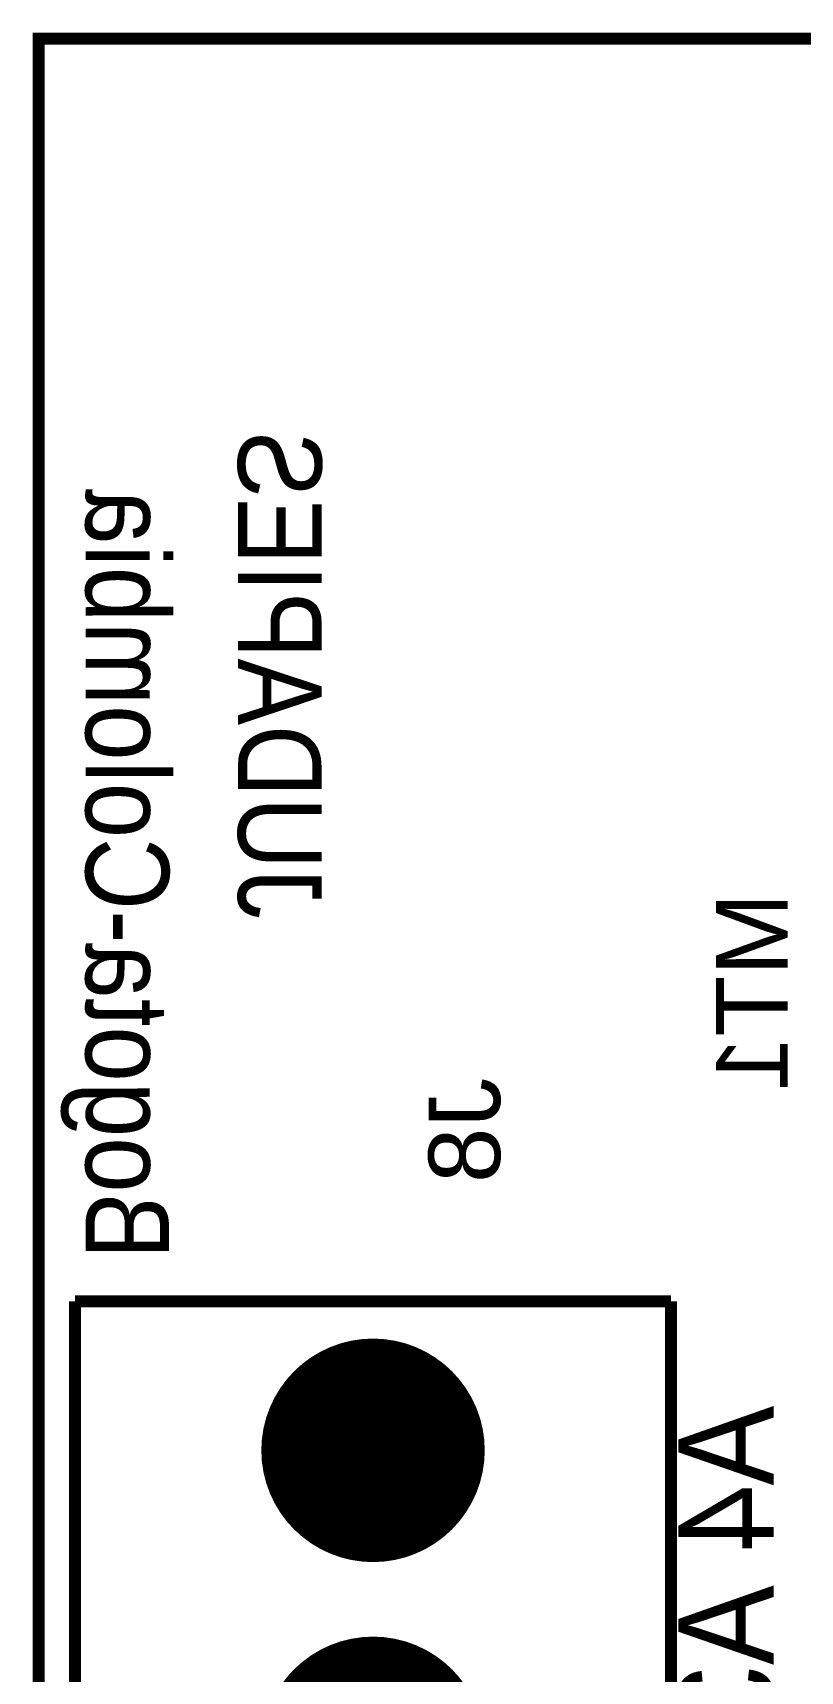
# Model space of a CAD drawing. Header units: inches. Extents: x -2.35 to 2.38, y -1.46 to 1.48.
# Drawn here: x -2.354 to -1.839, y 0.373 to 1.473 of the extents above; entities that cross this region are included whole.
import ezdxf

# ---------------------------------------------------------------- set-up
doc = ezdxf.new("R2010")
doc.units = ezdxf.units.IN
doc.layers.get('0').update_dxf_attribs({"linetype": 'CONTINUOUS'})

# ---------------------------------------------------------------- blocks, each defined once
blk = doc.blocks.new('EPAD')
at = {"const_width": 0.5}
blk.add_lwpolyline([(-0.25, 0, 1), (0.25, 0, 1)], format="xyb", close=True, dxfattribs=at)

msp = doc.modelspace()

# ---------------------------------------------------------------- linework, layer by layer
at = {"const_width": 0.008}
for points in [[(-2.350496, -1.440669), (2.374685, -1.440669), (2.374685, 1.46878), (-2.350496, 1.46878), (-2.350496, -1.440669)], [(-2.350496, -1.440669), (2.374685, -1.440669), (2.374685, 1.46878), (-2.350496, 1.46878), (-2.350496, -1.440669)], [(-2.350496, -1.440669), (2.374685, -1.440669), (2.374685, 1.46878), (-2.350496, 1.46878), (-2.350496, -1.440669)], [(-2.326087, 0.621535), (-1.926087, 0.621535)], [(-2.326087, -0.178465), (-1.926087, -0.178465), (-1.926087, 0.621535)], [(-2.326087, 0.621535), (-2.326087, -0.178465)], [(-2.326087, 0.621535), (-1.926087, 0.621535)], [(-2.326087, -0.178465), (-1.926087, -0.178465), (-1.926087, 0.621535)], [(-2.326087, 0.621535), (-2.326087, -0.178465)], [(-2.326087, 0.621535), (-1.926087, 0.621535)], [(-2.326087, -0.178465), (-1.926087, -0.178465), (-1.926087, 0.621535)], [(-2.326087, 0.621535), (-2.326087, -0.178465)]]:
    msp.add_lwpolyline(points, dxfattribs=at)

# ---------------------------------------------------------------- block references
at = {"xscale": 0.15, "yscale": 0.15}
for p in [(-2.126087, 0.521535), (-2.126087, 0.321535)]:
    msp.add_blockref('EPAD', p, dxfattribs=at)

# ---------------------------------------------------------------- texts
at = {"text_generation_flag": 2}
for s, height, rotation, width, p in [('JUDAPIES', 0.056, -90, 0.892857, (-2.216646, 0.878228)), ('JUDAPIES', 0.056, -90, 0.892857, (-2.216646, 0.878228)), ('JUDAPIES', 0.056, -90, 0.892857, (-2.216646, 0.878228)), ('Bogota-Colombia', 0.056, -90, 0.892857, (-2.319008, 0.649882)), ('Bogota-Colombia', 0.056, -90, 0.892857, (-2.319008, 0.649882)), ('Bogota-Colombia', 0.056, -90, 0.892857, (-2.319008, 0.649882)), ('MT1', 0.048, 90, 1.041667, (-1.847772, 0.895748)), ('MT1', 0.048, 90, 1.041667, (-1.847772, 0.895748)), ('MT1', 0.048, 90, 1.041667, (-1.847772, 0.895748)), ('J8', 0.048, 90, 1.041667, (-2.040811, 0.771535)), ('J8', 0.048, 90, 1.041667, (-2.040811, 0.771535)), ('J8', 0.048, 90, 1.041667, (-2.040811, 0.771535)), ('A4 A3   GND', 0.064, 90, 0.9375, (-1.857236, 0.551457)), ('A4 A3   GND', 0.064, 90, 0.9375, (-1.857236, 0.551457)), ('A4 A3   GND', 0.064, 90, 0.9375, (-1.857236, 0.551457))]:
    msp.add_text(s, height=height, rotation=rotation, dxfattribs=dict(at, width=width)).set_placement(p)

doc.saveas('drawing.dxf')
